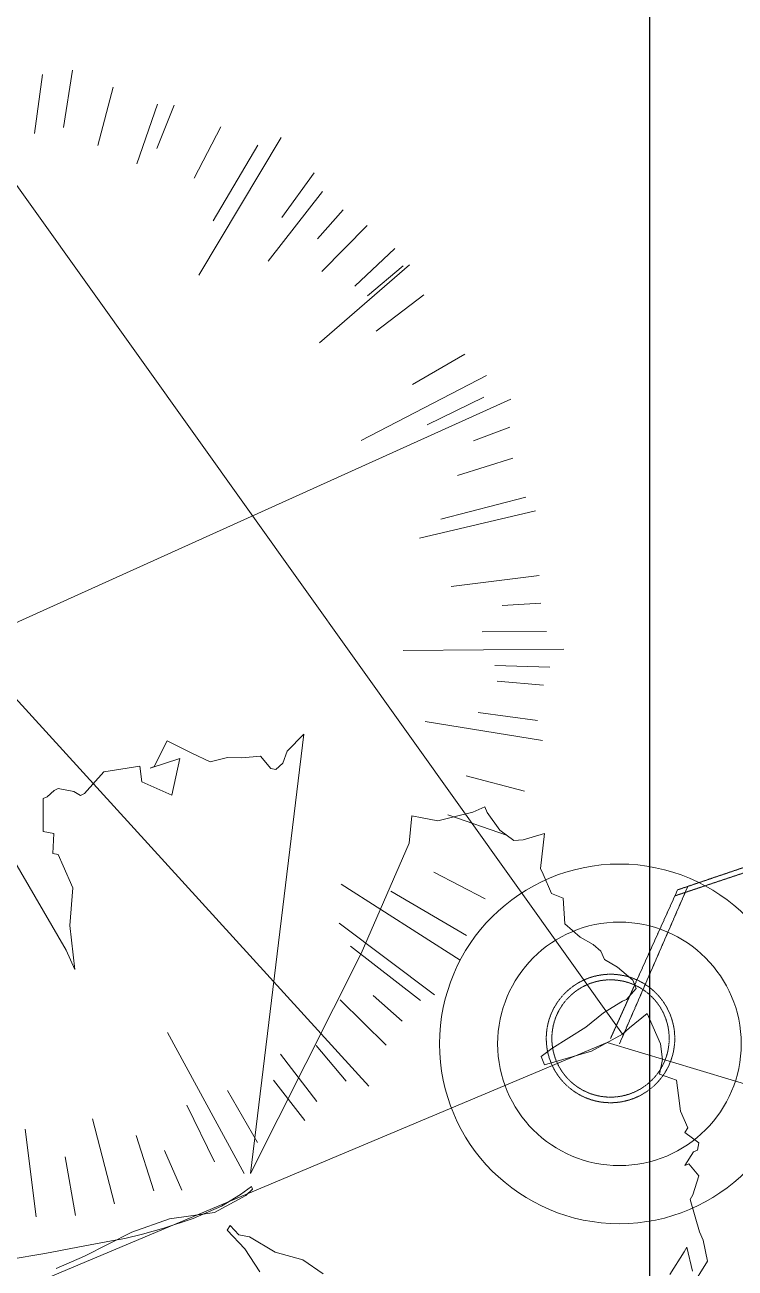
# Model space of a CAD drawing. Header units: millimetres. Extents: x 2402294 to 3337895, y 3394997 to 3969149.
# Drawn here: x 2495255 to 2497075, y 3451932 to 3455118 of the extents above; entities that cross this region are included whole.
import ezdxf

# ---------------------------------------------------------------- set-up
doc = ezdxf.new("R2010")
doc.units = ezdxf.units.MM
doc.header["$MEASUREMENT"] = 0
doc.linetypes.add('HIDDEN', pattern=[0.375, 0.25, -0.125])
doc.layers.add('2', color=2, linetype='HIDDEN')
doc.layers.add('ups wire', color=3, linetype='Continuous')
for name, color, linetype, lineweight in [('electrical poles', 10, 'Continuous', 5), ('greenery', 82, 'Continuous', 5), ('landscape', 155, 'Continuous', 20)]:
    doc.layers.add(name, color=color, linetype=linetype, lineweight=lineweight)

# ---------------------------------------------------------------- blocks, each defined once
blk = doc.blocks.new('PLANT-48-flat-7-flat-1-flat-1-flat-1')
at = {"layer": 'greenery', "ltscale": 5}
for p, q in [((229.4, 1443.2), (208.9, 1291.7)), ((306.2, 1453.9), (283.6, 1307.3)), ((410.9, 1410.1), (371, 1260.6)), ((524.1, 1366.7), (470.9, 1213.9)), ((566.9, 1364.5), (522.2, 1253.7)), ((686.5, 1309.1), (617.9, 1177.5)), ((629.8, 928.4), (841.3, 1281.5)), ((780.9, 1261.7), (667, 1067.5)), ((925.8, 1190.7), (842.9, 1076.7)), ((946.9, 1143.4), (807.4, 964.6)), ((1000, 1096.5), (934.4, 1022.2)), ((1061.7, 1055.8), (945.7, 938)), ((1132.2, 997.3), (1029.6, 900.7)), ((939.4, 755.6), (1169.5, 955.5)), ((1153.6, 952.9), (1062.2, 876)), ((1206.4, 878.1), (1084.8, 785.4)), ((1311.3, 726.3), (1177.4, 648.8)), ((1046, 505.3), (1367.2, 671.9)), ((35.7, -18.7), (1429.5, 611)), ((1360.7, 615.6), (1215.1, 545.1)), ((1427, 539.1), (1333.6, 504.3)), ((1434.8, 460.1), (1293.3, 415.5)), ((1468, 359.7), (1250.2, 303)), ((1195.8, 255.1), (1492.4, 325.1)), ((1501.8, 158.8), (1276.7, 130.9)), ((1506.2, 88), (1407.2, 81.9)), ((1521, 15.6), (1355.7, 14.3)), ((35.7, -18.7), (1065.3, -1149.7)), ((1153.9, -33.1), (1565.4, -29.9)), ((1529.5, -75.7), (1388.6, -71.4)), ((1513.2, -122.1), (1394.2, -111.9)), ((1210.3, -214.8), (1511.1, -263.6)), ((1497.6, -212.4), (1346.1, -191.9)), ((1464.5, -393.9), (1315, -354)), ((1421.1, -507.1), (1268.3, -454)), ((1363.5, -669.5), (1231.9, -600.9)), ((994.7, -631.6), (1299.5, -826.5)), ((1316.1, -763.9), (1121.9, -650.1)), ((989.9, -732.3), (1233.6, -915.3)), ((1197.9, -929.9), (1019, -790.5)), ((1150.9, -983.1), (1076.6, -917.4)), ((1110.2, -1044.7), (992.4, -928.7)), ((549.8, -1011.8), (746.6, -1373.2)), ((1007.3, -1136.6), (930.4, -1045.2)), ((932.5, -1189.4), (839.8, -1067.8)), ((902.1, -1237.9), (821.2, -1134.1)), ((780.7, -1294.3), (703.2, -1160.4)), ((670, -1343.7), (599.5, -1198.1)), ((414.1, -1451), (357.4, -1233.2)), ((213.2, -1484.8), (185.3, -1259.7)), ((514.5, -1417.8), (469.9, -1276.3)), ((314.1, -1481.3), (287.5, -1331)), ((586.7, -1416.6), (542.2, -1314.2))]:
    blk.add_line(p, q, dxfattribs=at)
blk = doc.blocks.new('tr-flat-4-flat-1-flat-1-flat-1')
at = {"layer": 'greenery', "color": 3, "ltscale": 5}
for p, q in [((474011.3, -1754084.3), (474147.7, -1752958)), ((474011.3, -1754084.3), (474147.7, -1752958)), ((474147.7, -1752958), (474105.3, -1753001.9)), ((474147.7, -1752958), (474105.3, -1753001.9)), ((474147.7, -1752958), (474147.7, -1752958)), ((474147.7, -1752958), (474147.7, -1752958)), ((473797.8, -1752975.4), (473764.7, -1753040.7)), ((473797.8, -1752975.4), (473764.7, -1753040.7)), ((473861, -1753007.1), (473797.8, -1752975.4)), ((473861, -1753007.1), (473797.8, -1752975.4)), ((473754.4, -1753045.2), (473829.9, -1753020.7)), ((473754.4, -1753045.2), (473829.9, -1753020.7)), ((473829.9, -1753020.7), (473809.3, -1753114.4)), ((473829.9, -1753020.7), (473809.3, -1753114.4)), ((473907.6, -1753029.1), (473861, -1753007.1)), ((473907.6, -1753029.1), (473861, -1753007.1)), ((473952.1, -1753018.1), (473907.6, -1753029.1)), ((473952.1, -1753018.1), (473907.6, -1753029.1)), ((473989.3, -1753018.7), (473952.1, -1753018.1)), ((473989.3, -1753018.7), (473952.1, -1753018.1)), ((474037, -1753014.8), (473989.3, -1753018.7)), ((474037, -1753014.8), (473989.3, -1753018.7)), ((474062.8, -1753045.8), (474037, -1753014.8)), ((474062.8, -1753045.8), (474037, -1753014.8)), ((474105.3, -1753001.9), (474093.9, -1753032.3)), ((474105.3, -1753001.9), (474093.9, -1753032.3)), ((473727.5, -1753040.1), (473635.3, -1753054.9)), ((473727.5, -1753040.1), (473635.3, -1753054.9)), ((473732.6, -1753080.1), (473727.5, -1753040.1)), ((473732.6, -1753080.1), (473727.5, -1753040.1)), ((473764.7, -1753040.7), (473754.4, -1753045.2)), ((473764.7, -1753040.7), (473754.4, -1753045.2)), ((473754.4, -1753045.2), (473754.4, -1753045.2)), ((473754.4, -1753045.2), (473754.4, -1753045.2)), ((474076.3, -1753048.4), (474062.8, -1753045.8)), ((474076.3, -1753048.4), (474062.8, -1753045.8)), ((474093.9, -1753032.3), (474076.3, -1753048.4)), ((474093.9, -1753032.3), (474076.3, -1753048.4)), ((473635.3, -1753054.9), (473585.7, -1753110.5)), ((473635.3, -1753054.9), (473585.7, -1753110.5)), ((473809.3, -1753114.4), (473732.6, -1753080.1)), ((473809.3, -1753114.4), (473732.6, -1753080.1)), ((473508, -1753102.1), (473490.4, -1753118.3)), ((473508, -1753102.1), (473490.4, -1753118.3)), ((473518.4, -1753097.6), (473508, -1753102.1)), ((473518.4, -1753097.6), (473508, -1753102.1)), ((473558.8, -1753105.3), (473518.4, -1753097.6)), ((473558.8, -1753105.3), (473518.4, -1753097.6)), ((473575.3, -1753115), (473558.8, -1753105.3)), ((473575.3, -1753115), (473558.8, -1753105.3)), ((473585.7, -1753110.5), (473575.3, -1753115)), ((473585.7, -1753110.5), (473575.3, -1753115)), ((473490.4, -1753118.3), (473480.1, -1753122.8)), ((473490.4, -1753118.3), (473480.1, -1753122.8)), ((473480.1, -1753122.8), (473480.1, -1753207.4)), ((473480.1, -1753122.8), (473480.1, -1753207.4)), ((473480.1, -1753122.8), (473480.1, -1753122.8)), ((473480.1, -1753122.8), (473480.1, -1753122.8)), ((474611.5, -1753144.7), (474580.4, -1753158.2)), ((474611.5, -1753144.7), (474580.4, -1753158.2)), ((474617.7, -1753158.9), (474611.5, -1753144.7)), ((474617.7, -1753158.9), (474611.5, -1753144.7)), ((473539.2, -1753511.8), (473342.4, -1753174.5)), ((473539.2, -1753511.8), (473342.4, -1753174.5)), ((474424.1, -1753167.3), (474417.9, -1753237.7)), ((474424.1, -1753167.3), (474417.9, -1753237.7)), ((474424.1, -1753167.3), (474424.1, -1753167.3)), ((474424.1, -1753167.3), (474424.1, -1753167.3)), ((474451, -1753172.5), (474424.1, -1753167.3)), ((474424.1, -1753167.3), (474424.1, -1753167.3)), ((474424.1, -1753167.3), (474424.1, -1753167.3)), ((474451, -1753172.5), (474424.1, -1753167.3)), ((474491.4, -1753180.2), (474451, -1753172.5)), ((474491.4, -1753180.2), (474451, -1753172.5)), ((474535.9, -1753169.2), (474491.4, -1753180.2)), ((474535.9, -1753169.2), (474491.4, -1753180.2)), ((474580.4, -1753158.2), (474535.9, -1753169.2)), ((474580.4, -1753158.2), (474535.9, -1753169.2)), ((474535.9, -1753169.2), (474535.9, -1753169.2)), ((474535.9, -1753169.2), (474535.9, -1753169.2)), ((474649.8, -1753204.1), (474617.7, -1753158.9)), ((474649.8, -1753204.1), (474617.7, -1753158.9)), ((473480.1, -1753207.4), (473507, -1753212.6)), ((473480.1, -1753207.4), (473507, -1753212.6)), ((473507, -1753212.6), (473505, -1753264.3)), ((473507, -1753212.6), (473505, -1753264.3)), ((474686, -1753230.6), (474649.8, -1753204.1)), ((474686, -1753230.6), (474649.8, -1753204.1)), ((474764.7, -1753213.1), (474709.8, -1753228.7)), ((474764.7, -1753213.1), (474709.8, -1753228.7)), ((474754.3, -1753302.3), (474764.7, -1753213.1)), ((474754.3, -1753302.3), (474764.7, -1753213.1)), ((474417.9, -1753237.7), (474294.8, -1753520.1)), ((474417.9, -1753237.7), (474294.8, -1753520.1)), ((474709.8, -1753228.7), (474686, -1753230.6)), ((474709.8, -1753228.7), (474686, -1753230.6)), ((473505, -1753264.3), (473518.4, -1753266.9)), ((473505, -1753264.3), (473518.4, -1753266.9)), ((473518.4, -1753266.9), (473530.9, -1753295.3)), ((473518.4, -1753266.9), (473530.9, -1753295.3)), ((473530.9, -1753295.3), (473555.7, -1753352.2)), ((473530.9, -1753295.3), (473555.7, -1753352.2)), ((474760.6, -1753316.5), (474754.3, -1753302.3)), ((474760.6, -1753316.5), (474754.3, -1753302.3)), ((474782.3, -1753366.3), (474760.6, -1753316.5)), ((474782.3, -1753366.3), (474760.6, -1753316.5)), ((473555.7, -1753352.2), (473548.5, -1753448.5)), ((473555.7, -1753352.2), (473548.5, -1753448.5)), ((474812.3, -1753378.6), (474782.3, -1753366.3)), ((474812.3, -1753378.6), (474782.3, -1753366.3)), ((474816.5, -1753444.5), (474812.3, -1753378.6)), ((474816.5, -1753444.5), (474812.3, -1753378.6)), ((473548.5, -1753448.5), (473560.9, -1753561.5)), ((473548.5, -1753448.5), (473560.9, -1753561.5)), ((474855.8, -1753478.1), (474816.5, -1753444.5)), ((474855.8, -1753478.1), (474816.5, -1753444.5)), ((474889, -1753497.4), (474855.8, -1753478.1)), ((474889, -1753497.4), (474855.8, -1753478.1)), ((474908.6, -1753514.2), (474889, -1753497.4)), ((474908.6, -1753514.2), (474889, -1753497.4)), ((473560.9, -1753561.5), (473539.2, -1753511.8)), ((473560.9, -1753561.5), (473539.2, -1753511.8)), ((474294.8, -1753520.1), (474011.3, -1754084.3)), ((474294.8, -1753520.1), (474011.3, -1754084.3)), ((474917.9, -1753535.6), (474908.6, -1753514.2)), ((474917.9, -1753535.6), (474908.6, -1753514.2)), ((474951.1, -1753555), (474917.9, -1753535.6)), ((474951.1, -1753555), (474917.9, -1753535.6)), ((474990.4, -1753588.6), (474951.1, -1753555)), ((474990.4, -1753588.6), (474951.1, -1753555)), ((474999.7, -1753609.9), (474990.4, -1753588.6)), ((474999.7, -1753609.9), (474990.4, -1753588.6)), ((474974.9, -1753637.7), (474999.7, -1753609.9)), ((474974.9, -1753637.7), (474999.7, -1753609.9)), ((474915.9, -1753671.9), (474964.6, -1753642.2)), ((474915.9, -1753671.9), (474964.6, -1753642.2)), ((474964.6, -1753642.2), (474974.9, -1753637.7)), ((474964.6, -1753642.2), (474974.9, -1753637.7)), ((474870.4, -1753708.8), (474915.9, -1753671.9)), ((474870.4, -1753708.8), (474915.9, -1753671.9)), ((475027.7, -1753673.8), (474982.2, -1753710.7)), ((475027.7, -1753673.8), (474982.2, -1753710.7)), ((475043.2, -1753709.4), (475027.7, -1753673.8)), ((475043.2, -1753709.4), (475027.7, -1753673.8)), ((474783.4, -1753763.7), (474870.4, -1753708.8)), ((474783.4, -1753763.7), (474870.4, -1753708.8)), ((474982.2, -1753710.7), (474964.6, -1753726.8)), ((474982.2, -1753710.7), (474964.6, -1753726.8)), ((475061.9, -1753752), (475043.2, -1753709.4)), ((475061.9, -1753752), (475043.2, -1753709.4)), ((474964.6, -1753726.8), (474884.9, -1753770.1)), ((474964.6, -1753726.8), (474884.9, -1753770.1)), ((475067.1, -1753792.1), (475061.9, -1753752)), ((475067.1, -1753792.1), (475061.9, -1753752)), ((474755.5, -1753784.4), (474783.4, -1753763.7)), ((474755.5, -1753784.4), (474783.4, -1753763.7)), ((474764.8, -1753805.7), (474755.5, -1753784.4)), ((474764.8, -1753805.7), (474755.5, -1753784.4)), ((474884.9, -1753770.1), (474764.8, -1753805.7)), ((474884.9, -1753770.1), (474764.8, -1753805.7)), ((475058.8, -1753829.6), (475067.1, -1753792.1)), ((475058.8, -1753829.6), (475067.1, -1753792.1)), ((475102.3, -1753844.4), (475058.8, -1753829.6)), ((475102.3, -1753844.4), (475058.8, -1753829.6)), ((475107.5, -1753884.5), (475102.3, -1753844.4)), ((475107.5, -1753884.5), (475102.3, -1753844.4)), ((475112.6, -1753924.6), (475107.5, -1753884.5)), ((475112.6, -1753924.6), (475107.5, -1753884.5)), ((475131.3, -1753967.2), (475112.6, -1753924.6)), ((475131.3, -1753967.2), (475112.6, -1753924.6)), ((475124, -1753978.8), (475131.3, -1753967.2)), ((475124, -1753978.8), (475131.3, -1753967.2)), ((475160.3, -1754005.3), (475124, -1753978.8)), ((475160.3, -1754005.3), (475124, -1753978.8)), ((475156.1, -1754024.1), (475160.3, -1754005.3)), ((475156.1, -1754024.1), (475160.3, -1754005.3)), ((475124.1, -1754063.5), (475145.8, -1754028.6)), ((475124.1, -1754063.5), (475145.8, -1754028.6)), ((475145.8, -1754028.6), (475156.1, -1754024.1)), ((475145.8, -1754028.6), (475156.1, -1754024.1)), ((475134.4, -1754059), (475124.1, -1754063.5)), ((475134.4, -1754059), (475124.1, -1754063.5)), ((475160.3, -1754090), (475134.4, -1754059)), ((475160.3, -1754090), (475134.4, -1754059)), ((475144.8, -1754139.1), (475160.3, -1754090)), ((475144.8, -1754139.1), (475160.3, -1754090)), ((475160.3, -1754090), (475160.3, -1754090)), ((475160.3, -1754090), (475160.3, -1754090)), ((475160.3, -1754090), (475160.3, -1754090)), ((475160.3, -1754090), (475160.3, -1754090)), ((473985.5, -1754137.9), (474013.4, -1754117.2)), ((473985.5, -1754137.9), (474013.4, -1754117.2)), ((474016.5, -1754124.3), (473998.9, -1754140.5)), ((474016.5, -1754124.3), (473998.9, -1754140.5)), ((474013.4, -1754117.2), (474016.5, -1754124.3)), ((474013.4, -1754117.2), (474016.5, -1754124.3)), ((473864.4, -1754199.3), (473936.8, -1754167.6)), ((473864.4, -1754199.3), (473936.8, -1754167.6)), ((473998.9, -1754140.5), (473919.2, -1754183.8)), ((473998.9, -1754140.5), (473919.2, -1754183.8)), ((473936.8, -1754167.6), (473985.5, -1754137.9)), ((473936.8, -1754167.6), (473985.5, -1754137.9)), ((475137.5, -1754150.7), (475144.8, -1754139.1)), ((475137.5, -1754150.7), (475144.8, -1754139.1)), ((475137.5, -1754150.7), (475137.5, -1754150.7)), ((475161.4, -1754233.4), (475137.5, -1754150.7)), ((475137.5, -1754150.7), (475137.5, -1754150.7)), ((475161.4, -1754233.4), (475137.5, -1754150.7)), ((473803.3, -1754200.6), (473707, -1754234.2)), ((473803.3, -1754200.6), (473707, -1754234.2)), ((473788.8, -1754223.9), (473864.4, -1754199.3)), ((473788.8, -1754223.9), (473864.4, -1754199.3)), ((473919.2, -1754183.8), (473803.3, -1754200.6)), ((473919.2, -1754183.8), (473803.3, -1754200.6)), ((473734, -1754239.4), (473788.8, -1754223.9)), ((473734, -1754239.4), (473788.8, -1754223.9)), ((473951.3, -1754229), (473958.6, -1754217.4)), ((473951.3, -1754229), (473958.6, -1754217.4)), ((473996.9, -1754276.8), (473951.3, -1754229)), ((473996.9, -1754276.8), (473951.3, -1754229)), ((473958.6, -1754217.4), (473981.3, -1754241.3)), ((473958.6, -1754217.4), (473981.3, -1754241.3)), ((473707, -1754234.2), (473586, -1754295.6)), ((473707, -1754234.2), (473586, -1754295.6)), ((473587, -1754269.8), (473655.3, -1754256.8)), ((473587, -1754269.8), (473655.3, -1754256.8)), ((473655.3, -1754256.8), (473689.5, -1754250.4)), ((473655.3, -1754256.8), (473689.5, -1754250.4)), ((473689.5, -1754250.4), (473734, -1754239.4)), ((473689.5, -1754250.4), (473734, -1754239.4)), ((473981.3, -1754241.3), (474008.3, -1754246.5)), ((473981.3, -1754241.3), (474008.3, -1754246.5)), ((474008.3, -1754246.5), (474074.5, -1754285.2)), ((474008.3, -1754246.5), (474074.5, -1754285.2)), ((475170.7, -1754254.7), (475161.4, -1754233.4)), ((475170.7, -1754254.7), (475161.4, -1754233.4)), ((475182.1, -1754309), (475170.7, -1754254.7)), ((475182.1, -1754309), (475170.7, -1754254.7)), ((473392.4, -1754304), (473484.5, -1754289.2)), ((473392.4, -1754304), (473484.5, -1754289.2)), ((473484.5, -1754289.2), (473587, -1754269.8)), ((473484.5, -1754289.2), (473587, -1754269.8)), ((473586, -1754295.6), (473513.5, -1754327.3)), ((473586, -1754295.6), (473513.5, -1754327.3)), ((474035.2, -1754336.3), (473996.9, -1754276.8)), ((474035.2, -1754336.3), (473996.9, -1754276.8)), ((474074.5, -1754285.2), (474144.9, -1754305.2)), ((474074.5, -1754285.2), (474144.9, -1754305.2)), ((475085.8, -1754342.6), (475122, -1754284.5)), ((475085.8, -1754342.6), (475122, -1754284.5)), ((475122, -1754284.5), (475129.3, -1754272.8)), ((475122, -1754284.5), (475129.3, -1754272.8)), ((475129.3, -1754272.8), (475143.8, -1754334.2)), ((475129.3, -1754272.8), (475143.8, -1754334.2)), ((474144.9, -1754305.2), (474197.7, -1754341.4)), ((474144.9, -1754305.2), (474197.7, -1754341.4)), ((475138.6, -1754378.8), (475182.1, -1754309)), ((475138.6, -1754378.8), (475182.1, -1754309))]:
    blk.add_line(p, q, dxfattribs=at)
blk = doc.blocks.new('streetlight')
at = {"layer": '2', "lineweight": 0}
for p, q in [((-171.9, 380.9), (-2438.7, 1148.1)), ((-2447, 1124.9), (-164.9, 365.5)), ((-22.8, -13.8), (-198, 389.7)), ((0, 0), (-171.9, 380.9))]:
    blk.add_line(p, q, dxfattribs=at)
for radius in [164.6, 150.3]:
    blk.add_circle((0, 0), radius, dxfattribs=at)
at = {"layer": 'electrical poles', "lineweight": 0, "ltscale": 3}
for radius in [460.8, 312]:
    blk.add_circle((-22.8, -13.8), radius, dxfattribs=at)

msp = doc.modelspace()

# ---------------------------------------------------------------- linework, layer by layer
at = {"layer": 'electrical poles', "ltscale": 5}
for points in [[(2521196.3, 3469640), (2521794.4, 3470952), (2519201.1, 3483452.6), (2513004.7, 3492825.3), (2490647.9, 3492811.3), (2479721.5, 3493030), (2479721.5, 3473886.1), (2479721.5, 3464277.2), (2473239.3, 3455653), (2486336.7, 3448134.4), (2496746.9, 3452509.8), (2508642.7, 3448942.6), (2526729.7, 3451850.1), (2521132.7, 3467725)], [(2496786.7, 3452531.5), (2493767.3, 3456762.4), (2492790.5, 3467091.9), (2490647.9, 3473292.7)]]:
    msp.add_lwpolyline(points, dxfattribs=at)
at = {"layer": 'landscape', "lineweight": 30, "ltscale": 5}
msp.add_line((2496855.2, 3463844), (2496855.2, 3446028.1), dxfattribs=at)

# ---------------------------------------------------------------- block references
at = {"ltscale": 5}
for name, p in [('PLANT-48-flat-7-flat-1-flat-1-flat-1', (2495070.7, 3453547.8)), ('tr-flat-4-flat-1-flat-1-flat-1', (2021822.1, 5206258.3))]:
    msp.add_blockref(name, p, dxfattribs=at)
at = {"layer": 'ups wire', "xscale": -1}
msp.add_blockref('streetlight', (2496755.7, 3452520.3), dxfattribs=at)

doc.saveas('drawing.dxf')
